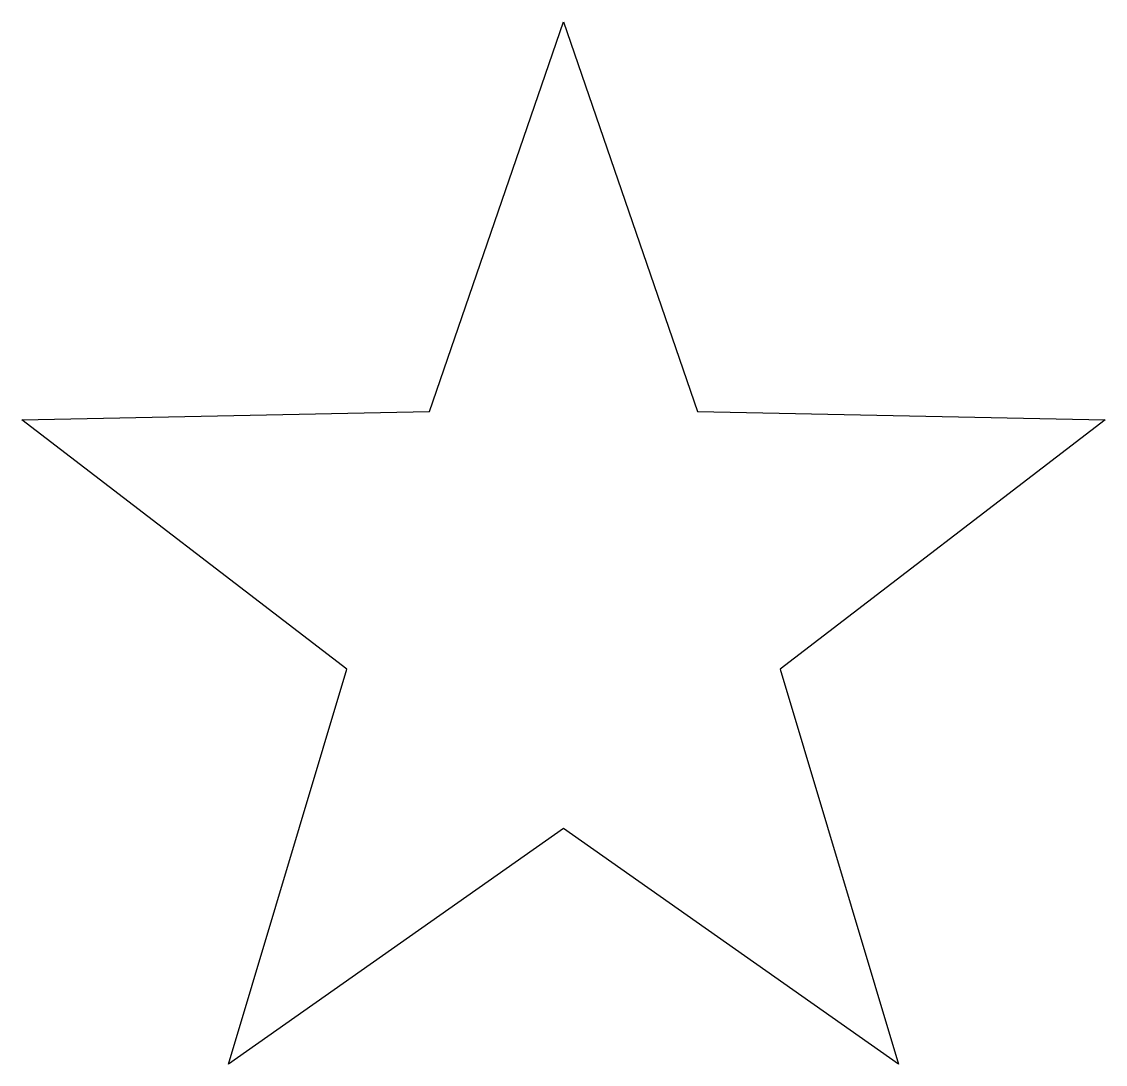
# Model space of a CAD drawing. Header units: millimetres. Extents: x 89 to 248, y 140 to 293.
import ezdxf

# ---------------------------------------------------------------- set-up
doc = ezdxf.new("R2010")
doc.units = ezdxf.units.MM
doc.layers.add('Layer_0', color=7, linetype='CONTINUOUS')

msp = doc.modelspace()

# ---------------------------------------------------------------- linework, layer by layer
at = {"layer": 'Layer_0', "color": 7}
msp.add_lwpolyline([(168.5, 293), (188.13202, 235.84477), (247.91322, 234.61194), (200.26529, 198.05522), (217.58006, 140.13806), (168.5, 174.7), (119.41992, 140.13806), (136.73471, 198.05522), (89.086784, 234.61194), (148.86798, 235.84479)], close=True, dxfattribs=at)

doc.saveas('drawing.dxf')
